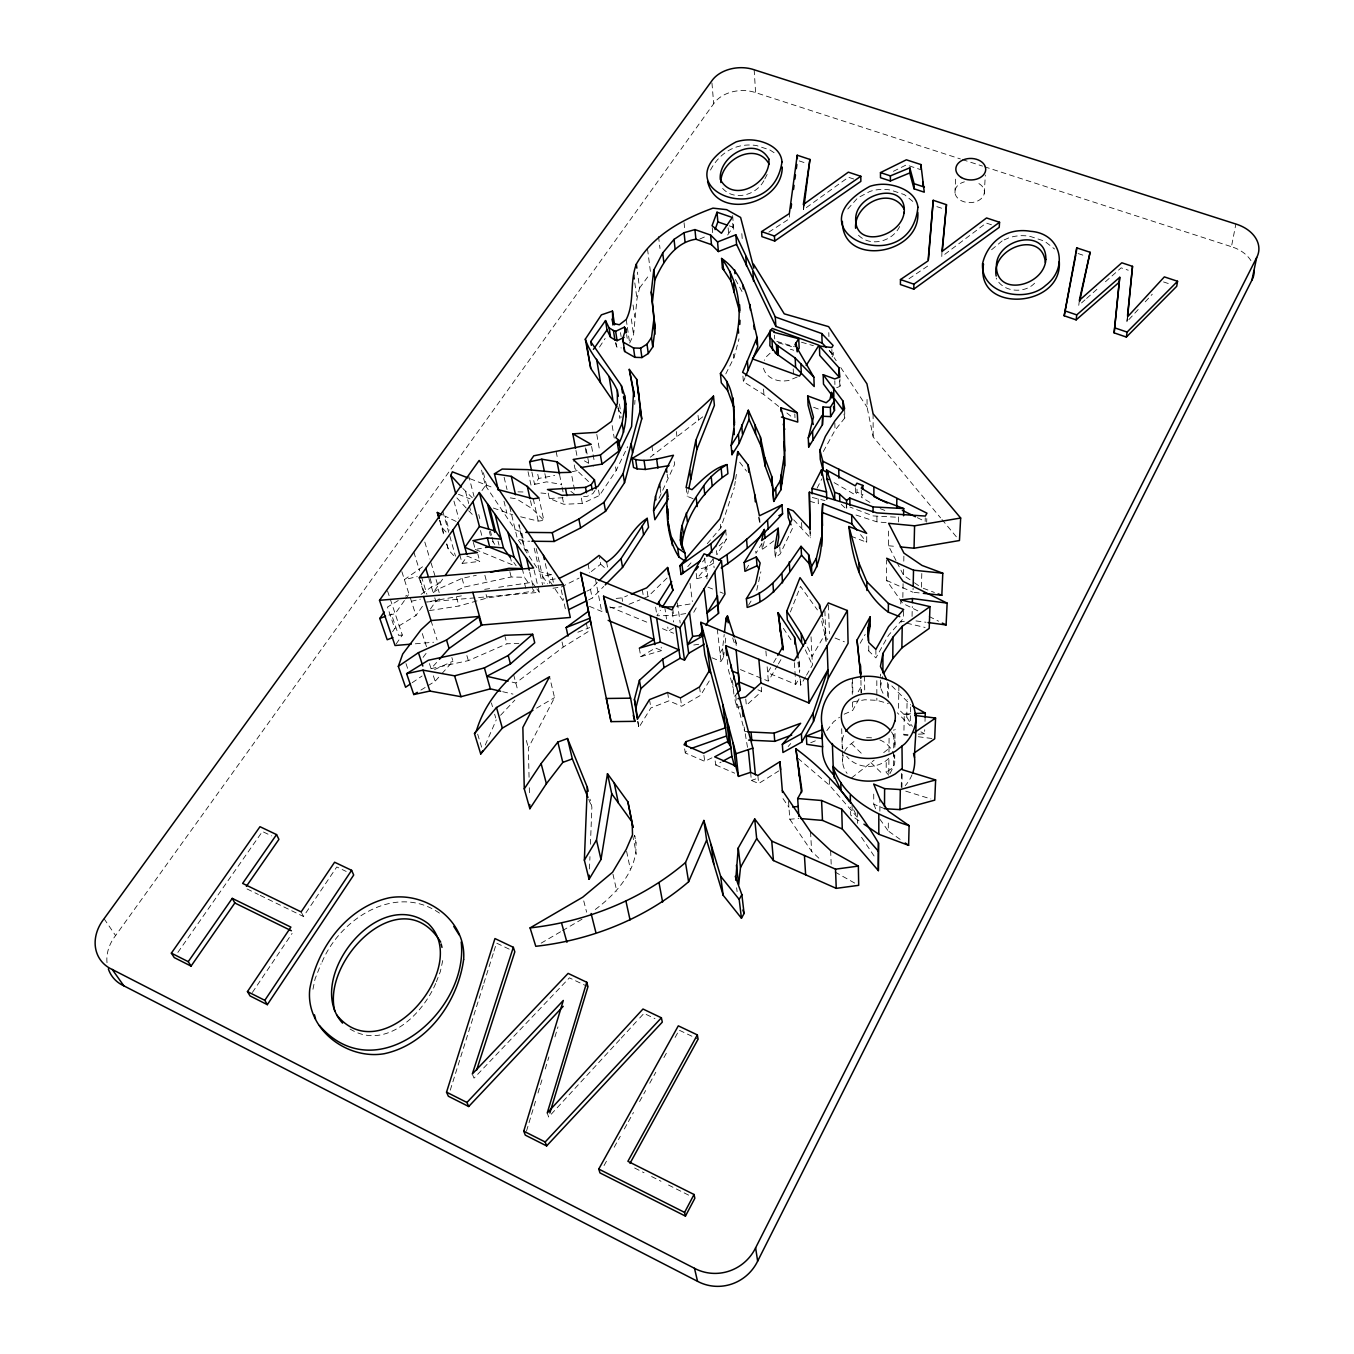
<?xml version="1.0" encoding="UTF-8"?>
<svg xmlns="http://www.w3.org/2000/svg" width="1354" height="1354" viewBox="0 0 1354 1354"><rect width="100%" height="100%" fill="white"/><g stroke="black" fill="none" stroke-linecap="round" stroke-linejoin="round"><path stroke-width="0.75" stroke-dasharray="5 3.75" d="M879.88 811.181L879.897 799.198M883.028 693.248L880.422 687.612L880.438 674.106M917.843 610.874L902.746 603.376L886.548 580.375L886.65 560.251M888.799 775.233L886.159 772.288L886.244 758.934M887.429 696.311L887.513 681.536M896.009 560.522L888.461 545.747L888.562 529.431M888.393 697.665L888.512 680.013M900.139 839.378L888.275 831.017L888.342 821.099M888.799 773.337L888.918 758.105M888.969 752.029L889.104 735.865M893.64 751.961L893.471 767.244L886.159 772.288M893.691 748.017L893.894 729.755M894.689 758.714L894.74 754.889M894.842 747.205L895.062 729.231M898.447 521.967L898.548 514.774M898.904 685.75L898.548 709.242L906.757 717.045L912.41 726.438M900.782 603.884L900.85 599.924M805.512 676.882L800.603 685.327L800.688 680.334M902.847 597.385L903.118 581.391M910.04 579.766L903.558 575.298L903.66 569.255M903.795 561.182L903.93 553.109M903.643 611.229L903.524 618.186L888.495 635.297L875.903 657.892L868.777 651.02L868.591 646.873M901.256 787.165L901.578 768.92M901.916 787.91L902.17 773.726M907.975 735.391L903.863 734.85L904.269 714.049L912.681 713.643M906.757 717.045L907.129 699.493M912.054 616.408L912.291 606.49M910.582 706.991L910.142 725.812L897.33 712.779M919.18 592.9L913.002 592.257L913.104 588.245M921.803 573.487L921.397 587.551L911.665 580.883M925.154 521.476L925.273 517.871M926.678 522.187L926.796 518.582M918.351 734.173L924.562 733.885L924.714 729.721M925.002 721.377L925.137 717.214M941.961 251.522L941.792 256.566L986.254 223.038L991.805 224.882M589.481 868.98L589.955 856.608M590.429 844.253L591.884 807.153L590.039 799.182M954.976 192.911L955.687 175.665M634.738 404.423L634.975 400.259M984.256 193.605L985.323 175.038M629.661 343.07L633.57 334.675L636.989 298.777L639.562 288.03L637.412 272.12M1138.189 309.507L1126.917 321.744L1127.323 317.564M1079.341 300.368L1078.766 305.378L1085.045 299.826M712.035 657.79L720.954 661.497L723.51 657.265L722.562 648.752L724.204 634.467M723.51 657.265L724.204 651.172M725.152 643.032L725.846 636.939M1126.917 321.744L1127.628 316.751M853.765 179.033L848.433 177.256L803.531 209.616L804.124 205.52M734.647 485.527L735.29 481.398M735.611 479.316L736.593 473.121M792.428 528.415L780.242 553.938L775.267 557.696L776.671 549.487M880.422 687.612L882.537 676.594M1250.944 260.645A33.732 24.677 6.9 0 0 1231.446 246.699L1235.88 224.036M312.96 989.249L315.042 978.976L321.05 963.777M693.079 498.661L687.223 496.376L688.391 490.69M442.724 960.578L440.372 971.495L436.36 981.768M756.751 590.276L760.863 571.794M773.828 540.838L762.302 549.453L764.587 540.229M725.795 373.907L733.885 357.879L739.047 338.805M526.486 1131.115L535.575 1101.056M537.995 1093.033L542.226 1079.003M545.256 1068.983L548.895 1056.949M554.937 1036.91L557.966 1026.874M450.256 1090.173L483.209 985.407M483.835 983.393L493.347 953.165M493.973 951.151L496.512 943.095L509.324 949.205M659.059 498.255L674.614 464.371L674.14 460.732M707.279 543.716L720.785 527.857L734.325 487.592M790.397 611.991L800.468 586.4L817.393 609.926M823.334 451.491L835.029 430.267L844.828 417.929L844.642 408.654M778.685 406.437L763.927 394.64L743.38 381.659L744.954 377.834M595.286 909.465C617.509 892.997 642.405 865.121 634.586 835.316L636.126 843.119M485.274 745.055L496.258 719.854M548.218 493.11L549.352 498.492L563.789 504.28L582.355 503.485L599.483 495.462L616.155 470.515L627.664 446.702M817.088 488.168L821.844 478.859M764.824 178.914L768.632 171.586M529.059 777.264L528.348 747.899L554.548 697.632L549.538 676.712M435.683 983.478C422.431 1014.772 385.213 1050.907 349.941 1028.955M604.036 1165.574L608.098 1158.262M614.191 1147.278L620.284 1136.294M624.346 1128.982L627.376 1123.481M628.391 1121.654L633.469 1112.514M639.562 1101.53L645.655 1090.545M649.717 1083.234L655.81 1072.25M663.917 1057.609L667.979 1050.281M675.087 1037.469L679.149 1030.157L698.089 1039.178M844.151 714.201L852.614 710.511L859.299 698.461M858.216 691.776L861.11 686.596L861.195 692.909M860.162 643.285L865.189 634.383M693.756 612.262L696.802 606.88M322.049 962.034C340.514 917.673 397.856 881.606 441.709 914.762M806.51 675.189L812.417 665.051L810.944 634.586M822.69 618.203L825.483 629.864L826.042 641.644L827.768 638.716M740.435 669.587L768.327 681.164L777.365 665.694M778.398 663.917L781.512 658.603M770.629 667.64L767.65 672.718L795.746 684.362L800.112 676.882M773.608 662.546L776.739 657.198M869.911 502.402L861.347 497.189L862.938 494.498L857.031 492.247L856.964 486.797M834.098 482.616L855.44 494.938L857.031 492.247M711.933 757.834L704.723 761.337L685.259 752.926L687.053 749.896M710.478 170.062C715.961 159.552 725.05 150.649 736.491 146.994A31.024 22.409 -4.4 0 1 756.768 145.623L769.969 150.006L775.013 153.29M748.457 605.323L752.384 598.823M722.562 648.752L719.989 653L723.544 654.456M637.717 721.394L638.834 727.572L650.902 707.922L668.91 700.847L681.671 706.28L700.644 695.279L709.801 680.03M746.037 569.509L749.337 564.11M761.997 543.36L755.921 553.329L755.634 549.775M725.659 530.193L726.556 539.095L716.892 554.615L715.944 545.764M832.05 356.982L833.353 354.883L833.252 351.109M685.733 613.565L673.7 615.511L656.944 615.765L660.447 610.197M599.5 347.064L605.153 338.432M392.592 631.692L394.759 628.476L416 615.511L423.26 605.12M595.015 490.453L592.9 493.618L587.162 496.343L583.185 496.563M252.386 992.465L292.092 933.414M260.222 895.4L303.465 916.489L336.774 866.949L346.184 871.434M727.657 235.021L733.039 227.133L732.734 223.275M531.885 472.055L534.576 484.377L538.655 478.453L554.717 475.457M396.096 644.03L402.341 635.06L387.092 589.65M421.077 594.355L432.468 586.265L437.596 584.606L441.049 579.647M430.403 609.063L435.836 601.278L440.744 597.774M459.734 554.666L462.188 563.433L467.282 556.105L479.773 561.368L477.911 554.361M177.865 952.421L262.405 831.508L271.579 835.875M428.88 578.496L433.195 592.646L442.843 578.835M404.44 600.55L395.165 613.684L387.515 615.478M405.591 598.908L409.06 593.983L405.472 596.149M481.99 490.537L485.46 485.612L481.567 470.126M107.017 962.745A40.586 33.444 -34 0 1 115.581 935.58L713.693 103.716A30.55 21.613 -4.5 0 1 755.6 92.631L960.392 158.943M889.967 773.625L894.385 764.705A26.115 22.9 1.1 0 0 893.911 754.787M639.562 288.03L649.378 274.71M423.074 657.384L427.864 650.969M847.773 209.041L857.607 198.006L869.877 191.439A31.751 23.306 -1.2 0 1 890.61 190.051L904.37 194.621L913.747 202.152M826.854 730.635L833.489 721.885L839.48 717.265M899.648 226.524C891.998 242.451 868.557 247.833 856.879 233.48M696.193 573.436L696.836 578.7L712.881 559.439M702.489 561.876L705.18 558.66M687.747 566.666L691.759 561.961M763.876 180.742C755.938 195.619 733.276 201.678 721.885 187.529M788.146 746.511L790.736 743.532M428.016 685.666L435.142 681.231L440.625 675.071M441.996 673.53L452.981 661.192L451.881 657.553M429.438 663.595L431.063 668.639L436.614 662.444M1145.23 301.84L1152.271 294.19M619.777 1039.669L548.658 1117.016L547.236 1112.988M621.198 1038.129L638.259 1019.562M639.697 1018.022L643.962 1013.384L654.964 1018.631M742.618 706.179L736.999 707.465L734.156 696.667L737.033 693.57M500.557 715.284L514.858 700.086M588.601 599.873L592.206 598.096L603.766 586.4M586.857 591.19L590.496 589.413L597.774 582.085M991.602 249.728L1002.502 240.623M650.258 457.212L702.946 416.693M643.709 598.333L648.024 596.589L667.387 577.701M770.087 353.225L766.567 356.525A20.885 16.163 -3.6 0 0 764.248 360.384M719.194 545.848L726.556 539.095M761.27 687.172L761.625 691.386L746.359 705.316L745.749 699.053M1086.602 298.439L1099.16 287.319M1105.439 281.75L1121.129 267.855L1128.237 270.208M851.632 777.873L874.125 760.153M883.705 752.604L890.086 747.577M591.292 571.54L600.668 564.212L599.365 557.171M853.917 741.62L848.856 745.563A26.115 22.9 1.1 0 0 847.079 773.371M586.333 623.094L588.093 631.658L563.196 647.11L515.823 682.975L511.947 682.094M589.481 606.372L601.667 611.433L604.646 609.249M433.195 592.646L438.154 589.125L462.052 578.344L476.286 575.281M422.533 566.801L404.355 579.647L417.235 576.618M412.158 682.738L422.059 675.984M909.008 278.721L927.913 265.909M1034.591 283.223C1024.284 294.19 1002.383 292.109 996.189 278.061M768.835 232.126L789.585 218.637L789.331 213.593M750.59 772.339L751.385 780.412L758.629 783.543L778.888 770.849M420.891 690.1L426.239 686.783M398.279 600.516L387.481 607.049L394.759 628.476M701.237 568.578L706.703 567.208L715.166 562.147M673.547 627.985L668.317 631.082L667.725 627.054M639.308 648.194L640.764 656.69L655.438 648.007L661.683 650.597L661.158 647.195M541.126 943.146L560.793 931.637M562.57 930.587L582.22 919.078M536.539 708.159L554.548 697.632M797.218 377.004L788.57 380.576L783.12 381.066A20.885 16.163 -3.6 0 1 763.25 364.565M715.183 760.931L715.707 764.993L721.09 762.099M561.25 587.01L579.055 578.107M893.386 171.315L906.283 164.917L920.788 169.656M457.195 590.327L464.507 587.01L511.186 577.007L524.37 577.278L529.262 584.149M434.566 669.553L452.981 661.192M1004.126 239.912L1008.967 237.796A32.614 24.203 2.4 0 1 1030.174 236.391L1044.56 241.164L1054.563 249.001M431.063 668.639L468.366 660.617L506.938 643.793L518.853 643.353M699.798 239.015L705.536 236.51M810.707 742.737L816.564 740.333M616.172 598.417L621.994 597.859L627.545 595.625M629.035 604.29L640.036 599.822M577.853 632.233L589.633 627.596M836.704 387.65L840.089 386.364L839.92 378.866M751.385 780.412L755.786 778.939M640.764 656.69L661.683 650.597M429.32 610.62L459.006 606L487.017 598.011L534.17 591.021L530.497 585.876M534.085 570.017L539.264 592.324L426.645 602.022L462.543 595.658M696.836 578.7L707.719 575.992L706.703 567.208M411.311 601.294L420.383 599.162M572.285 471.7L578.056 470.38M534.576 484.377L546.61 481.855L561.572 484.427M477.302 549.064L481.415 548.285M853.003 701.897L864.8 699.764L876.85 700.323L888.359 703.538M676.492 606.22L692.639 603.596M484.681 589.345L490.673 588.465M498.661 587.281L532.122 582.338L535.693 587.331M555.208 578.92L548.945 579.851L563.873 602.022L565.38 608.928M552.974 588.245L559.185 587.331M693.773 645.012L699.95 644.098M520.63 516.788L538.249 521.155L543.851 520.342L538.96 497.984M553.363 582.254L551.704 574.773L542.446 575.958L547.727 583.828M462.188 563.433L479.773 561.368M904.337 621.283L900.512 621.74L904.607 622.688M610.011 607.794L621.604 606.71M788.519 801.348L789.805 819.255L798.962 818.442M415.339 643.793L433.618 642.236M402.341 635.06L398.601 635.381L391.357 614.005M549.352 498.492L565.312 497.595M903.863 734.85L908.009 734.663M509.713 506.734L517.296 538.52L523.761 541.16L529.837 541.228M517.973 491.857L524.235 491.993M895.434 517.143L873.11 515.925L849.99 507.056M855.982 515.028L876.935 521.865L886.701 522.729M518.971 524.32L525.013 549.995L527.671 550.249L528.991 555.919M540.889 492.991L549.199 493.804M888.461 545.747L896.331 546.508M904.269 714.049L912.613 715.115M918.249 736.728L932.618 738.59M915.981 620.927L926.018 622.265M510.289 497.883L516.5 498.847L532.325 508.816L543.851 520.342M747.831 731.888L744.565 731.211L736.644 701.135M615.613 342.68L616.544 346.844L621.283 347.944M906.655 623.162L925.104 627.461M502.689 691.708L512.98 694.094M812.315 497.493L825.009 500.574M493.347 508.038L512.794 514.842M551.704 574.773L539.569 571.693L525.013 549.995M778.245 342.799L794.104 347.301M809.76 501.234L818.341 503.739L818.138 498.323M801.466 342.207L813.399 345.693M776.79 341.394L794.409 346.726M905.741 791.142L930.858 798.945M962.406 159.586L982.479 166.085M984.493 166.745L1231.446 246.699M799.249 160.923L806.493 163.326M936.85 206.637L942.519 208.516M1078.089 253.553L1085.705 256.092M1163.526 281.937L1171.058 284.442M527.671 550.249L524.421 549.132L518.836 525.42M729.247 225.83L733.039 227.133M813.602 407.266L819.136 409.314M923.259 588.262L934.395 592.46M880.168 508.647L886.007 510.881M851.057 536.218L866.746 542.311L866.695 535.152M470.058 478.724L493.668 487.931M458.431 494.295L470.075 498.881M835.063 638.022L844.371 641.796M707.973 587.145L714.912 589.955M720.057 592.036L723.341 593.374M475.254 549.453L512.201 564.736L510.052 555.969M609.774 606.846L648.803 622.992M662.461 628.645L673.598 633.266M757.918 689.829L761.625 691.386M873.719 794.121L873.77 804.174L884.517 808.693M715.707 764.993L734.68 773.185M886.548 580.375L913.002 592.257M587.958 986.694L569.408 977.842L474.018 1078.156L472.309 1074.027M456.112 521.425L445.161 516.162L449.139 530.26M917.318 517.651L924.799 521.29M247.054 888.969L258.343 894.469M929.149 616.51L938.576 621.198M634.637 1168.028L644.047 1172.75M651.579 1176.524L660.989 1181.263M668.504 1185.038L691.099 1196.377M920.957 731.871L924.562 733.885M835.063 872.027L855.051 883.282M584.403 460.851L593.492 466.081M858.978 820.778L850.718 815.176L850.549 807.187M570.863 491.4L575.501 494.87M786.877 412.987L793.444 418.234M797.963 758.274L829.511 785.286L857.387 817.359L853.054 808.507M600.668 564.212L605.187 568.223M841.24 504.433L846.775 509.426L846.707 505.804M789.805 819.255L811.638 851.378L820.761 859.959M462.814 488.439L472.326 497.781M468.755 510.813L474.103 516.246M588.533 481.601L574.925 468.535L573.537 461.274M851.395 743.6L863.412 755.329M870.944 762.657L883.35 774.776M793.664 519.801L810.267 537.792L810.183 531.699M891.846 685.919L910.633 704.909M829.139 350.449L833.353 354.883M456.873 497.9L467.435 509.375M439.762 520.139L442.199 527.806L447.277 533.374M446.702 544.173L448.512 549.876L456.044 558.187M867.034 399.396L867.102 407.199L873.178 436.953L940.59 517.888M941.944 519.496L956.77 537.301M860.535 534.627L866.746 542.311M739.69 462.188L746.596 471.158M536.878 588.99L539.264 592.324M513.826 562.502L516.128 565.735M492.551 541.228L494.802 544.41M879.88 819.153L888.275 831.017M485.46 485.612L515.18 529.685L521.679 532.325L523.761 541.16M104.072 918.723L115.581 935.58M783.001 798.606L788.942 807.322M861.516 837.314L875.107 857.488M518.311 540.043L522.39 546.102M829.325 350.347L836.197 360.689M840.766 367.577L867.102 407.199M783.391 628.358L791.582 640.696M617.915 408.434L620.961 413.647L620.995 417.811M735.425 279.466L742.804 293.006M896.957 562.367L903.558 575.298M301.147 911.902L303.465 916.489M807.509 646.975L812.011 656.538L825.72 633.046L825.483 629.864M805.258 649.802L812.417 665.051M873.77 804.174L876.055 809.794M588.753 799.435L591.884 807.153M405.98 663.578L407.926 669.316M734.9 638.953L736.762 644.707M732.683 637.937L735.154 645.587M433.398 675.832L435.142 681.231M422.279 633.57L426.628 647.094M401.867 571.625L409.416 595.388M410.33 597.893L416 615.511M419.114 577.853L424.14 593.966M431.012 620.555L437.071 639.951M413.833 552.11L419.655 570.863M421.399 576.499L426.882 594.237M420.315 580.138L424.597 593.932M430.064 578.344L432.468 586.265M434.769 597.825L435.836 601.278M477.674 734.173L481.618 747.154M438.154 589.125L439.187 592.595M424.817 542.057L429.912 559.033M431.046 562.807L437.596 584.606M466.876 655.556L468.366 660.617M456.501 597.368L459.006 606M442.199 527.806L444.484 535.829M446.786 543.851L448.512 549.876M439.644 520.545L443.689 534.661M491.4 702.929L492.484 706.686M494.633 714.201L495.716 717.975M462.052 578.344L464.507 587.01M442.826 511.423L448.749 532.359M449.816 536.167L455.469 556.189M453.945 501.098L458.667 518.311M473.358 542.412L474.78 547.693M526.351 740.469L528.348 747.899M486.086 594.541L487.017 598.011M484.884 575.281L486.729 582.254M465.488 491.316L468.721 503.519M469.246 505.55L471.412 513.674M513.606 674.614L517.719 690.151M728.3 669.401L733.259 688.289M747.493 747.34L744.141 727.013M504.687 635.28L506.938 643.793M480.484 530.514L482.058 536.539M468.552 475.305L474.052 496.512M478.741 514.554L479.807 518.616M489.319 531.445L490.368 535.541M583.743 900.918L586.62 912.173M490.453 531.208L491.468 535.219M491.976 537.233L494.024 545.273M498.018 541.143L499.034 545.171M509.883 571.76L511.186 577.007M483.412 472.749L487.288 488.235M503.976 501.166L506.938 513.386M522.272 568.562L524.37 577.278M524.607 583.456L525.86 588.651M821.658 621.046L825.805 638.479M504.111 477.268L507.039 489.556M529.719 572.167L533.358 587.551M536.201 548.539L544.156 583.456M534.187 548.15L542.582 584.81M843.982 414.104L844.828 417.929M545.307 563.552L549.724 583.337M530.497 500.658L532.325 508.816M562.045 641.999L563.196 647.11M612.973 874.193L616.832 891.338M758.443 517.076L759.712 522.83M533.273 498.814L538.249 521.155M528.043 471.683L531.682 488.1M561.233 589.887L563.433 600.008M537.758 474.34L538.655 478.453M544.867 473.612L546.61 481.855M626.597 851.327L630.253 868.693M562.333 497.121L563.789 504.28M556.155 451.627L557.408 457.821M632.521 834.809L636.465 854.272M559.574 474.695L561.656 484.952M562.062 487L563.315 493.161M590.496 589.413L592.206 598.096M571.913 476.405L575.111 492.822M588.025 564.009L589.735 572.759M581.323 498.103L582.355 503.485M595.337 578.513L601.667 611.433M575.941 450.442L577.126 456.67M586.214 449.139L588.855 463.627M606.609 562.147L607.574 567.411M585.25 447.886L586.773 456.196M598.519 490.063L599.483 495.462M591.613 446.431L592.73 452.642M593.103 454.707L594.575 462.983M621.994 597.859L622.62 601.328M596.809 434.448L599.704 451.068M798.826 662.004L800.231 670.196M797.895 662.326L799.655 672.532M649.497 699.595L650.902 707.922M615.545 466.893L616.155 470.515M612.177 425.579L614.242 438.104M642.304 589.65L643.421 596.606M618.033 406.928L619.844 418.471M647.195 591.376L648.024 596.589M619.438 404L620.961 413.647M667.624 692.503L668.91 700.847M615.952 342.934L616.544 346.844M655.607 607.134L656.944 615.765M620.504 332.627L621.097 336.537M664.746 606.998L666.54 619.032M684.65 748.847L685.259 752.926M680.453 697.936L681.671 706.28M626.631 334.573L627.19 338.348M637.954 721.631L638.834 727.572M626.225 319.493L627.088 325.4M627.376 327.363L629.373 341.106M672.21 611.94L673.649 621.96M651.9 445.754L653.187 454.876M631.319 318.918L633.57 334.675M672.701 608.589L673.7 615.511M660.058 487.592L660.82 493.008M633.063 304.972L634.721 316.836M634.806 282.901L636.989 298.777M677.389 602.885L680.182 623.009M703.911 755.244L704.723 761.337M667.15 474.12L667.624 477.759M699.544 686.901L700.644 695.279M647.534 249.085L650.614 273.034M690.032 583.303L692.385 601.565M676.34 431.571L677.017 437.088M686.123 487.355L687.223 496.376M658.535 236.493L659.99 248.51M736.627 887.784L737.101 891.609M704.571 557.983L707.008 578.818M717.281 629.085L720.954 661.497M712.966 557.357L714.117 567.766M698.038 415.407L698.647 420.942M727.216 659.5L727.86 665.44M839.497 380.779L840.089 386.364M684.058 222.716L684.904 230.772M732.429 680.419L734.156 696.667M735.713 695.211L736.999 707.465M720.413 524.286L720.785 527.857M735.696 640.459L736.305 646.417M757.868 775.487L758.629 783.543M712.238 227.658L712.763 233.447M733.563 354.122L733.885 357.879M711.95 82.983L713.693 103.716M728.13 227.81L728.638 233.87M765.89 650.952L766.533 658.873M767.159 666.794L768.327 681.164M742.923 376.057L743.38 381.659M732.632 215.574L733.919 231.703M759.594 517.583L760 522.966M761.879 544.122L762.302 549.453M741.823 233.582L742.432 241.655M774.776 550.621L775.267 557.696M763.538 389.055L763.927 394.64M779.786 546.83L780.242 553.938M754.161 69.765L755.6 92.631M774.488 335.132L774.725 338.906M794.426 662.665L795.746 684.362M799.215 661.057L799.774 670.941M800.231 678.997L800.603 685.327M810.538 831.796L811.638 851.378M801.568 522.542L801.839 527.908M793.207 368.914L793.512 374.956M794.798 413.985L794.984 417.692M809.861 528.855L810.267 537.792M803.328 204.556L803.531 209.616M829.274 779.244L829.511 785.286M830.645 850.583L831.187 864.157M824.891 610.891L826.042 641.644M828.411 604.967L829.41 633.723M860.924 680.351L861.161 692.943M828.8 332.576L828.919 336.537M834.826 422.871L835.029 430.267M831.847 349.434L831.999 355.103M841.68 728.689L842.239 748.762M842.29 750.675L842.611 762.15M834.809 380.812L834.91 384.553M529.312 787.74L529.516 796.135M846.267 502.909L846.419 510.119M852.055 805.41L852.191 811.384M852.563 678.371L852.851 694.06M852.072 682.534L852.292 694.297M852.445 702.151L852.614 710.511M857.285 811.401L857.488 823.317M855.339 487.694L855.44 494.938M864.563 676.205L864.698 689.948M861.279 489.945L861.347 497.189M868.743 645.875L868.777 651.02M873.093 413.765L873.178 436.953M875.886 649.345L875.903 657.892M876.935 516.466L876.935 521.865M876.817 680.673L876.85 700.323M978.908 183.585A14.759 10.73 0.7 0 1 979.382 200.037A14.759 10.73 0.7 0 1 957.024 197.362A14.759 10.73 0.7 0 1 964.37 181.842M912.021 774.793A46.019 40.349 1.1 0 1 905.251 785.608M866.577 737.744A26.115 22.9 1.1 0 1 871.671 737.845M879.795 739.91A26.115 22.9 1.1 0 1 893.217 752.875M790.381 349.281A20.885 16.163 -3.6 0 1 793.732 350.28M888.766 758.308A26.471 23.086 0.9 0 1 846.656 756.243M842.865 748.914A26.471 23.086 0.9 0 1 844.693 733.225M891.474 731.905A26.471 23.086 0.9 0 1 894.605 747.476"/><path stroke-width="1.5" d="M880.489 172.601L880.489 177.712L890.373 180.979L909.736 172.94L909.82 167.828L890.407 175.868L880.489 172.601L906.368 159.806L920.906 164.545L924.274 192.183L914.035 188.798L909.736 172.94M748.322 410.245L749.05 419.486L739.199 443.333L731.989 454.673L731.143 445.534L738.404 434.143L748.322 410.245L760.406 437.003L764.705 457.432L771.662 476.253L773.76 501.403L780.835 489.877L784.626 465.861L784.169 420.214L780.886 407.808L797.286 412.852L797.743 422.093L781.427 417.066M784.626 465.861L784.169 420.214M882.893 672.82L882.943 653.407L892.98 637.108L902.221 626.343L929.978 606.626L929.199 628.408L901.866 647.94L892.777 658.603L883.976 672.955M884.517 806.679L884.602 788.62L873.685 784.068L879.897 799.198L888.427 811.181L909.109 825.652L908.619 845.353L878.814 834.267L863.937 824.146M890.373 180.979L890.407 175.868M734.291 434.668C732.886 413.816 736.931 389.546 720.43 373.484C743.312 339.617 746.934 291.905 721.564 258.445L722.41 268.024L731.025 281.006L739.758 312.182M899.733 616.679L888.342 612.16L888.393 603.444L866.831 581.729L858.961 563.044L848.924 526.52L866.678 533.374L851.683 514.892L822.69 503.756C820.084 527.468 826.042 554.209 811.926 575.264L809.015 563.484L808.592 554.649L801.043 546.322C786.319 567.174 772.829 591.072 746.392 598.739L747.188 607.421C773.489 599.771 786.86 575.958 801.5 555.191L801.043 546.322M892.777 658.603L892.98 637.108M896.72 507.648L896.839 498.611M900.478 279.55L900.41 284.543L913.781 289.164L999.218 227.354L999.557 222.276L986.541 217.96L941.961 251.522L946.48 204.691L933.228 200.29L928.065 260.882L900.478 279.55L913.882 284.171L999.557 222.276M903.592 515.772L903.71 508.562L880.168 499.609L861.246 488.134L862.853 485.426L856.913 483.175L855.305 485.866L826.549 470.007L826.837 479.113L834.199 499.423M901.866 647.94L902.221 626.343M800.925 818.595L822.487 820.406L842.29 828.986L878.357 870.639L878.492 843.017C856.964 806.747 830.12 773.946 795.864 748.745L801.551 792.581M878.357 870.639L878.492 843.017M899.97 809.624L900.325 789.551L935.631 779.955L934.734 800.146L899.97 809.624L884.517 808.693M935.631 779.955L902.255 769.664L901.984 746.071M914.035 188.798L914.119 183.704L909.82 167.828M913.781 289.164L913.882 284.171M904.15 213.187C907.552 180.911 857.691 191.76 855.745 217.435C853.46 249.864 902.035 237.102 904.15 211.952M920.822 167.964L920.906 164.545M912.376 602.513L912.478 598.553L947.14 603.122L946.107 624.956L928.032 622.535M913.155 586.231L913.527 570.186L886.65 558.237L903.118 581.391L947.14 603.122M914.052 548.235L914.576 525.809L960.663 518.023L959.461 540.534L914.052 548.235L900.275 546.898M912.664 773.1A46.019 40.349 1.1 0 0 914.542 757.411C914.576 733.309 922.886 701.829 898.904 685.75C885.482 676.475 868.202 673.987 852.563 678.371C821.049 685.09 809.218 729.654 837.195 748.271A47.576 41.179 0.7 0 0 895.603 751.115L904.844 743.803A47.576 41.179 0.7 0 0 915.744 713.609M933.228 200.29L928.455 259.646M925.137 717.214L925.29 713.05L912.461 705.925M668.148 519.259L668.064 508.986M684.616 560.827L678.913 557.002C666.168 537.352 666.473 512.387 667.217 489.776L653.576 510.78L654.879 519.733L668.436 498.78M769.258 336.266L776.401 344.796L776.959 354.206L769.867 345.693L770.189 330.19L774.268 331.358L773.693 332.238L798.725 338.72L799.165 348.164L797.438 350.872M855.593 228.301C853.832 204.065 891.067 185.21 904.252 209.362M946.48 204.691L942.367 250.456M611.737 793.766L631.861 821.658L627.901 801.873L607.489 773.709L611.737 793.766L601.007 859.452L589.075 879.288L589.227 875.158M591.343 345.372L590.699 341.614L605.526 320.56L609.08 327.82L613.43 330.494L615.647 331.307L624.465 327.126L625.802 328.937L622.789 338.348L624.634 351.465L634.857 357.338L641.914 357.558L648.278 353.529L652.746 346.979L651.511 337.586L653.931 318.782L651.257 292.007L653.745 270.174L662.715 252.927L674.021 239.404L684.058 232.702L694.941 229.588L710.613 235.054L717.552 241.943L718.399 251.556L736.559 244.414L735.814 234.784L717.552 241.943M652.746 346.979L655.15 328.21L651.257 292.007M821.709 546.288L822.69 503.756M589.075 879.288L584.353 860.128L587.298 787.233L567.512 738.505L557.831 742.077L541.126 763.588L524.269 788.857L529.837 808.71L546.39 783.712L562.807 762.404L572.336 758.883L567.512 738.505M914.695 715.386L935.563 718.06L934.683 738.844L915.152 752.316M917.809 212.29C920.855 254.941 841.951 267.804 842.374 221.379M923.31 593.323L941.825 595.269L942.79 573.199L922.04 565.447L903.93 553.109L888.596 523.321L914.576 525.809M739.792 324.418L739.995 320.306M612.905 325.011L612.465 311.065L601.396 314.856L585.317 339.16L590.75 368.406L616.899 406.691M639.173 398.076L636.685 379.323L629.288 369.388L633.621 391.001L631.59 426.544L614.648 461.46L597.876 486.458L580.646 494.515L561.978 495.327L547.456 489.522L585.47 487.355L591.258 484.614L594.457 479.858L573.182 459.463L600.414 455.012L618.626 440.033L615.799 437.68L622.129 423.193L624.702 407.469L624.532 395.283L621.384 385.653L590.699 341.614M822.521 734.427L822.233 738.539L806.341 736.102L806.798 744.328L822.589 746.748C821.641 756.903 826.109 767.515 833.472 774.488L841.02 790.499L849.28 801.602M720.853 182.519C720.396 159.569 756.446 140.748 769.157 164.206M782.257 167.016C782.29 204.454 716.757 221.227 707.6 181.402M1090.105 252.284L1079.341 300.368L1121.806 262.794L1132.519 266.349L1127.628 316.751L1164.338 276.893L1177.557 281.277L1176.711 286.32L1126.359 337.061L1114.139 332.864L1119.741 277.299L1076.735 314.89L1076.159 319.882L1064.176 315.77L1076.752 247.867L1090.105 252.284L1079.663 301.383M1114.139 332.864L1119.741 277.299M1127.527 315.465L1132.519 266.349M735.696 880.168L738.252 847.976L754.703 818.933L771.729 841.088L835.536 869.166L858.351 866.086L858.69 885.33L836.23 888.359L773.456 860.552L756.683 838.617L754.703 818.933M738.252 847.976L740.52 867.355L738.709 884.5L736.407 865.308M807.678 395.927L813.466 417.134L808.27 437.884L808.676 447.074L822.437 424.665L823.012 406.995L830.357 407.368L834.25 401.038L831.576 392.406L829.917 399.498L826.211 402.747L807.678 395.927L808.084 405.218L813.314 424.462M822.437 424.665L823.012 406.995M1076.193 252.927L1076.752 247.867M652.476 301.485L654.947 279.703L653.745 270.174M724.441 632.42L726.099 618.152L727.453 615.935L734.274 637.023M653.576 510.78C654.354 490.673 664.34 472.698 673.446 455.266C660.126 457.906 645.486 463.271 632.115 458.414L633.52 467.485L637.091 468.873L645.367 469.466L669.045 465.641M753.856 268.227L740.621 217.452L726.641 209.65L712.932 208.144C682.67 219.28 652.797 235.224 636.329 264.165C629.508 282.004 634.84 302.551 626.225 319.493L619.32 324.774L612.922 323.318L611.991 319.121M681.654 546.898C684.396 517.465 703.42 489.64 727.927 473.663L727.064 464.574C713.033 468.146 702.252 479.942 691.996 489.657L686.123 487.355L695.821 440.405L713.49 396.13L714.404 405.405L696.853 449.562L688.797 488.794M680.96 545.12C677.525 522.627 691.877 503.163 703.792 485.646C709.818 476.947 717.908 469.872 727.064 464.574M797.218 155.219L789.331 213.593L761.591 231.602L761.913 236.628L774.725 241.046L860.856 181.385L860.805 176.291L848.349 172.161L803.328 204.556L809.929 159.433L797.218 155.219L797.371 158.621M790.99 208.228L791.548 204.048M793.512 189.475L794.07 185.312M794.916 179.066L795.475 174.903M796.321 168.658L796.88 164.494M1126.359 337.061L1127.087 332.085L1177.557 281.277M804.124 205.52L809.929 159.433M721.174 567.918C744.057 553.058 764.062 533.848 782.578 513.86L782.02 504.856L759.442 515.789L748.153 465.048L737.727 451.576L733.479 478.537L719.854 518.921L679.894 565.752L681.062 574.519L699.984 561.013M780.835 489.877L780.276 480.822L784.084 456.721M618.067 444.992C626.276 429.912 627.833 411.971 624.532 395.283M731.143 445.534L733.8 429.15M731.989 454.673L732.649 450.594M584.353 860.128L596.488 840.072L607.489 773.709M765.044 538.384L764.367 529.465L761.608 540.568L778.178 528.229L774.657 548.844L779.667 545.053L791.921 519.462L787.723 508.715L793.173 510.813L809.861 528.855L809.353 492.196L876.918 512.878L925.324 516.06L926.965 513.183L822.809 461.24L819.932 450.07L825.331 436.479L834.775 421.026L844.642 408.654L842.916 400.987L823.181 374.719L823.486 384.079L843.119 410.296L842.916 400.987M777.027 547.422L778.77 537.149L778.178 528.229M868.303 640.662L868.049 627.884L870.165 616.815L857.014 640.053L860.619 674.241L857.014 640.053M868.1 636.515L870.216 625.48L870.165 616.815M1064.176 315.77L1075.804 254.958M882.943 653.407L880.438 666.388L886.633 679.64M1251.942 280.075L1256.681 257.548A34.172 24.795 6.7 0 0 1235.88 224.036L754.161 69.765A30.905 21.698 -4.5 0 0 711.764 80.918L104.072 918.723A41.195 33.782 -33.5 0 0 112.264 969.481L123.823 985.814L697.547 1281.324A44.14 43.226 -53.3 0 0 757.648 1261.149L1251.942 280.075A33.732 24.677 6.9 0 0 1254.126 270.411M816.75 567.089L816.377 558.237L821.37 537.369M808.676 447.074L809.607 443.317M637.379 717.654L635.906 707.753L640.882 688.661L639.427 680.283L662.698 659.178L678.896 649.802L660.363 642.084L639.308 648.194L654.084 639.477L608.149 620.352M782.477 792.428L779.955 761.676L757.868 775.487L750.59 772.339L738.472 776.401L735.679 765.924L714.675 756.869L730.957 748.153L729.027 740.892L703.64 753.213L684.041 744.768L685.852 741.721L725.524 727.792L710.021 669.519L699.544 686.901L680.453 697.936L667.624 692.503L649.497 699.595L637.345 719.329L634.417 699.426L639.427 680.283M525.758 532.376L552.263 532.647L578.886 519.039L603.969 502.351L623.06 473.68L640.374 409.72L636.685 379.323M531.868 541.245L554.158 541.482L580.629 527.925L605.56 511.304L624.516 482.718L641.711 418.928L638.022 388.598M983.529 264.148C974.22 313.857 1062.687 308.543 1059.268 261.525M549.859 1113.005L587.958 986.694L586.756 982.259L568.121 973.391L472.309 1074.027L513.335 947.309L494.955 938.559L446.532 1092.153L448.36 1096.232L468.704 1106.506L563.196 1006.344M586.756 982.259L547.236 1112.988L642.981 1009.018L661.395 1017.802L662.309 1022.135L546.627 1145.924L525.284 1135.126L523.761 1131.165L563.315 1000.454L466.944 1102.461L468.704 1106.506M476.608 1070.134L514.825 951.828L513.335 947.309M747.831 731.888L774.099 733.14L800.671 723.29L782.324 744.311L782.934 752.502L801.873 742.009L813.517 721.411L828.293 678.151L848.095 643.302L847.367 610.519L828.326 602.902L794.307 660.701L700.864 622.332L704.892 654.828L709.513 672.176M782.324 744.311L801.399 733.783L813.111 713.101L827.988 669.688L809.015 702.997L760.914 682.975L758.866 659.313M398.33 666.337L402.713 654.016L421.043 629.712L431.012 620.555L479.485 616.425L446.515 640.002L418.437 652.662L398.33 666.337L405.574 687.257L410.516 683.872M717.011 212.206L712.052 225.729L721.428 233.277L732.277 217.469L717.011 212.206L717.857 221.887L715.047 229.588M803.464 645.993L787.317 619.861L786.759 611.196L799.994 577.633L819.458 604.595L822.233 616.273M721.564 258.445C747.56 275.979 750.031 309.609 757.089 337.434L742.618 372.333L763.284 385.315L797.286 412.852M745.749 375.921L757.749 346.861L757.089 337.434M688.611 881.759L706.636 840.106L703.843 820.456L685.496 862.566C642.202 899.564 586.367 921.719 530.074 927.896L535.778 946.294C591.173 940.218 646.112 918.3 688.611 881.759L685.496 862.566M455.756 493.821L450.78 475.44L452.371 471.818L468.095 477.945M757.648 1261.149L755.617 1247.829L1256.681 257.548M812.163 493.871L811.926 488.439L821.523 469.753L826.515 491.976L826.769 499.22M654.947 279.703C662.918 262.05 675.037 242.332 695.905 239.218L711.493 244.668L718.399 251.556M685.446 1216.112L684.582 1212.405L694.043 1194.499L627.901 1161.309L697.327 1034.896L678.303 1025.841L598.756 1169.061L599.974 1172.902L685.446 1216.112L694.856 1198.273L694.043 1194.499M629.999 1163.34L698.089 1039.178L697.327 1034.896M706.636 840.106L723.171 895.265L741.45 918.249L744.091 913.493L741.857 894.622L735.239 876.343M741.45 918.249L739.182 899.428L741.857 894.622M798.826 816.445L797.675 798.521L801.974 790.804L795.864 748.745M740.52 867.355L756.683 838.617M868.202 629.051L870.216 625.48M809.015 702.997L807.813 679.505L847.367 610.519M777.788 655.421L783.001 646.518L778.11 612.651L794.578 637.412L798.115 657.909M811.926 575.264L811.52 566.446L816.377 558.237M746.392 598.739L755.566 583.591L760.153 562.976L756.311 556.968L744.141 562.502L744.937 571.32L757.038 565.803L756.311 556.968M744.141 562.502L764.367 529.465M640.882 688.661L664.019 667.64L680.114 658.298L684.515 660.143L688.678 653.322L704.385 644.182M699.273 636.025L702.574 630.642M705.874 625.243L708.057 621.655L718.534 613.362L714.81 571.49M718.483 604.629L724.982 594.034L721.462 560.759L704.08 553.82L671.923 609.926L580.578 572.454L591.258 625.108M689.491 612.397L692.639 636.465L687.527 644.792L703.335 635.635M823.317 416.27L830.628 416.643L834.504 410.347L834.25 401.038M773.76 501.403L773.134 492.382L780.276 480.822M808.27 437.884L822.115 415.407M684.515 660.143L679.996 627.731L721.462 560.759M662.529 606.88L672.938 590.327L667.624 567.478L646.653 587.89L631.235 594.135M806.189 365.495L818.95 345.236L772.186 328.413L752.435 358.861L799.503 376.073L801.297 373.23L800.874 363.854M657.367 604.324L671.702 581.594M798.725 338.72L795.001 344.542L813.856 377.174L814.211 386.516L795.627 367.391L775.165 352.937M605.204 584.945L622.552 567.411L648.549 527.248L647.195 518.328C629.915 529.346 624.092 551.213 606.609 562.147L599.027 555.411L588.025 564.009L559.371 578.31M599.23 580.612L621.029 558.627L647.195 518.328M590.361 620.606C546.83 649.615 492.704 676.915 476.54 730.466L474.492 733.597L480.721 753.958L482.752 750.861M232.245 898.362L290.89 927.135L247.46 991.585L250.05 995.935L267.33 1004.668L353.699 875.022L351.617 870.317L334.607 862.227L301.147 911.902L242.637 883.4L276.555 834.589L259.985 826.702L171.366 953.131L174.243 957.6L191.066 966.113L234.834 902.983L232.245 898.362L188.257 961.678L191.066 966.113M267.33 1004.668L264.809 1000.335L351.617 870.317M581.171 467.502L602.005 464.1L618.71 451.237L620.098 449.156L618.626 440.033M392.897 637.565L387.21 639.748L379.797 618.439L384.181 611.923M622.789 338.348L623.229 342.105L633.503 347.978L640.611 348.198L647.009 344.153L651.511 337.586M531.428 469.99L529.617 461.782L533.764 455.807L591.241 444.366L572.81 433.839L575.552 448.36M246.377 886.311L278.924 839.378L276.555 834.589M445.263 575.382L459.734 554.666L477.437 552.618L464.862 547.338L479.434 526.486L472.935 501.64M593.424 349.366L607.015 329.97L605.526 320.56M479.367 492.534L419.114 577.853L533.611 567.986L479.367 492.534L488.794 529.397M411.294 644.132L395.046 645.519L379.509 600.313L479.147 460.445L563.264 584.623L570.305 617.458L481.872 624.989L449.105 648.481L439.39 659.33M695.753 569.932L698.444 566.717M707.871 555.445L715.944 545.764L725.659 530.193L710.85 543.749L679.894 565.752M480.721 753.958L502.351 728.13L532.951 710.258M474.492 733.597L496.495 707.516L549.538 676.712L522.864 727.453L524.269 788.857M681.062 574.519L683.736 571.388M737.033 693.57L739.91 690.472L736.119 649.937M735.577 685.801L739.064 682.077L738.539 673.666L731.702 670.822M546.627 1145.924L545.188 1141.981L661.395 1017.802M718.534 560.116C742.364 545.239 762.894 525.335 782.02 504.856M713.49 396.13C689.051 419.791 661.598 441.658 632.115 458.414M760.914 682.975L745.546 696.971L737.998 698.698M1076.159 319.882L1119.064 282.343M508.072 681.197L486.78 676.272L510.458 663.917L534.745 642.778L532.664 634.264L504.687 635.28L465.878 652.171L428.355 660.244L406.623 673.666L413.765 694.534L429.878 691.065L461.003 696.701L490.351 688.847L500.642 691.234M406.623 673.666L422.99 670.145L454.572 675.832L484.393 667.894L508.224 655.471L532.664 634.264M901.578 768.92L895.316 773.896A46.764 40.738 0.9 0 1 837.923 771.052L833.184 766.364L834.284 777.941M717.569 604.696L707.042 613.023L717.518 595.946L718.534 613.362M568.02 636.109L566.141 627.562L588.448 611.263M846.673 504.01L846.588 500.405L849.821 498.035L873.076 506.904L903.71 508.562M706.754 556.206L710.139 553.803M761.591 231.602L774.437 236.036L860.805 176.291M914.068 732.802L935.563 718.06M413.765 694.534L417.337 692.317M498.424 490.165L494.447 473.798L502.165 469.059L527.586 469.635L559.168 472.648L571.117 472.309L557.002 461.799L541.82 459.209L529.617 461.782M530.074 927.896L582.779 897.16L612.55 872.281L626.208 849.398L632.521 834.809L632.2 823.537L632.995 827.446L627.901 801.873M722.901 761.134L731.871 756.311L728.35 725.185M566.869 600.956L585.046 592.087M568.731 609.605L586.79 600.753M778.838 515.671L782.578 513.86M607.015 329.97L610.552 337.231L614.868 339.888L617.086 340.7L624.092 337.366M806.341 736.102L822.047 729.704M566.141 627.562L589.87 618.236M379.797 618.439L385.585 616.222M748.644 740.113L774.742 741.349L791.718 735.053M690.997 748.508L726.489 736.017L722.85 704.605M738.472 776.401L735.984 753.738L752.824 748.119L725.71 645.638L807.813 679.505M490.571 572.234L509.002 568.274L522.272 568.562L516.382 544.02M489.251 506.278L495.496 531.106L501.268 539.18L487.372 537.893L472.884 540.652L513.995 556.968L522.272 568.562M485.527 547.49L489.64 546.711L503.468 547.998L510.373 557.679M692.639 636.465L703.014 634.924M912.478 598.553L900.85 599.924L929.978 606.626M792.649 806.984L798.183 806.493M379.509 600.313L563.264 584.623M572.81 433.839L596.437 432.366L611.5 421.416L617.424 403.086L617.322 390.494C609.063 371.978 591.529 358.353 585.317 339.16M914.779 713.558L925.29 713.05M661.937 607.032L672.464 606.863M630.609 698.173L606.389 698.478L611.043 721.631L634.857 721.343L630.609 698.173L603.579 596.2L679.996 627.731M884.602 788.62L900.325 789.551M797.675 798.521L821.573 800.502L841.697 809.15L878.357 851.226M913.527 570.186L942.79 573.199M819.39 346.015L838.871 367.679L839.108 377.055L819.729 355.442L819.39 346.015L831.796 347.555L833.099 345.456L821.81 333.575L775.283 316.938L735.814 234.784M494.447 473.798L511.27 476.354L527.298 486.391L538.96 497.984L533.273 498.814L497.595 489.454M826.837 479.113L828.75 479.536M811.926 488.439L826.515 491.976M479.434 526.486L495.496 531.106M914.119 183.704L924.393 187.089M1064.701 310.777L1076.735 314.89M1114.816 327.888L1127.087 332.085M717.857 221.887L727.352 225.17M736.559 244.414L775.842 326.399L822.132 343.036L826.346 347.487M823.181 374.719L834.758 378.934L839.869 377.004L838.871 367.679M833.996 769.851C846.453 800.925 878.966 816.327 909.109 825.652M938.119 593.864L941.825 595.269M826.549 470.007L834.606 492.213L839.615 494.142L846.588 500.405M823.012 512.76L851.835 523.88L856.811 530.023M888.393 603.444L903.677 609.486L888.562 626.665L875.886 649.345L868.726 642.439L868.049 627.884M739.402 682.094L754.212 688.289M439.051 518.531L437.325 512.472L442.03 514.689M887.225 503.028L873.905 496.563L873.872 487.491M902.339 510.373L915.439 516.737M819.932 450.07L820.253 459.243L823.13 470.363L828.411 472.952M234.834 902.983L291.381 930.757M942.333 623.077L946.107 624.956M171.366 953.131L188.257 961.678M247.46 991.585L264.809 1000.335M446.532 1092.153L466.944 1102.461M523.761 1131.165L545.188 1141.981M598.756 1169.061L684.582 1212.405M112.264 969.481L694.484 1268.309A44.8 43.87 -48.4 0 0 755.617 1247.829M858.351 866.086L830.645 850.583L810.538 831.796L782.392 790.601M667.674 520.731L671.178 536.59L677.728 548.167L684.904 552.957L685.818 560.014M776.401 344.796L795.17 358.015L813.856 377.174M905.234 842.967L908.619 845.353M722.41 268.024L723.899 269.361M848.924 526.52C852.021 558.153 861.313 592.477 888.342 612.16M319.442 1025.503C376.277 1091.578 469.009 1011.438 461.206 941.961M450.78 475.44L461.477 487M336.638 1014.874C382.623 1072.385 472.698 966.502 428.456 923.834C377.732 884.602 303.381 980.093 342.562 1023.133M801.5 555.191L809.015 563.484M960.663 518.023L873.093 413.765L866.932 383.808L828.631 326.652L784.254 313.84L753.586 264.233M734.511 422.617L733.733 406.995L727.69 390.595L721.31 382.81L720.43 373.484M703.843 820.456L720.616 876.207L739.182 899.428M786.759 611.196L801.213 633.587L805.715 643.15M757.038 565.803L758.951 568.798M453.793 926.424L459.226 935.022M440.744 942.181C401.986 878.526 321.287 959.918 334.861 1011.32M749.05 419.486L761.083 446.177L765.365 466.555L772.271 485.324M680.267 539.806L684.904 552.957M572.336 758.883L587.974 797.489M791.041 524.844L788.248 517.685L787.723 508.715M742.872 910.091L744.091 913.493M418.437 652.662L422.837 666.066M422.99 670.145L429.878 691.065M623.432 396.84L625.954 404.524M437.325 512.472L439.153 518.227M423.514 596.555L431.012 620.555M833.438 406.894L834.504 410.347M454.572 675.832L461.003 696.701M425.799 568.392L428.27 576.482M446.515 640.002L449.105 648.481M671.195 584.285L672.938 590.327M484.393 667.894L490.351 688.847M496.495 707.516L502.351 728.13M561.775 923.817L566.954 942.282M452.862 530.074L459.734 554.666M472.8 592.341L481.872 624.989M478.842 616.662L481.229 625.209M458.075 522.661L466.791 554.361M700.864 622.332L735.984 753.738M726.489 736.017L728.469 743.481M731.871 756.311L734.494 766.144M633.249 715.284L634.857 721.343M508.224 655.471L510.458 663.917M783.306 424.14L784.711 429.438M756.175 340.836L757.224 344.847M541.126 763.588L546.39 783.712M314.45 1014.84L315.516 1018.936M913.51 753.433L914.542 757.411M487.372 537.893L489.64 546.711M487.474 503.823L494.701 532.41M591.089 913.493L595.777 932.077M495.09 514.418L503.468 547.998M808.592 554.649L811.52 566.446M507.987 532.342L513.995 556.968M557.831 742.077L562.807 762.404M441.15 943.924L441.979 947.411M694.484 1268.309L697.547 1281.324M526.367 557.916L529.245 570.136M596.488 840.072L601.007 859.452M511.27 476.354L515.552 494.752M587.298 787.233L588.211 791.227M543.479 555.394L544.393 559.473M527.298 486.391L530.04 498.627M625.954 901.222L630.067 919.958M552.263 532.647L554.158 541.482M541.82 459.209L544.426 471.564M614.208 782.967L618.355 802.939M580.578 572.454L611.043 721.631M557.002 461.799L559.49 474.137M634.197 396.333L629.288 369.388M565.498 488.489L566.937 495.682M578.886 519.039L580.629 527.925M659.076 883.113L662.631 902.086M603.579 596.2L606.626 612.296M585.47 487.355L586.485 492.738M591.258 484.614L592.24 490.013M634.417 699.426L635.906 707.753M594.457 479.858L596.082 488.879M603.969 502.351L605.56 511.304M600.414 455.012L602.005 464.1M621.029 558.627L622.552 567.411M586.739 345.016L590.75 368.406M596.64 359.318L600.516 382.64M623.06 473.68L624.516 482.718M617.221 442.115L618.71 451.237M609.097 376.53L612.837 399.752M650.275 615.478L654.896 644.589M617.322 390.494L618.236 396.282M622.129 423.193L623.585 432.349M922.683 181.944L923.326 186.04M642.202 526.029L643.573 534.915M656.639 618.101L660.363 642.084M662.698 659.178L664.019 667.64M609.08 327.82L610.552 337.231M631.167 443.74L632.572 452.862M613.43 330.494L614.868 339.888M621.384 385.653L622.518 393.066M624.702 407.469L626.123 416.677M635.703 459.801L637.091 468.873M612.465 311.065L614.564 324.825M615.647 331.307L617.086 340.7M659.144 601.531L659.923 606.727M625.802 328.937L626.36 332.695M685.852 741.721L686.461 745.817M624.465 327.126L625.294 332.762M633.621 391.001L634.434 396.553M644.03 460.394L645.367 469.466M782.747 649.277L778.11 612.651M640.374 409.72L641.711 418.928M655.421 496.275L655.928 499.863M633.503 347.978L634.857 357.338M667.624 567.478L668.622 574.485M675.494 625.886L680.114 658.298M640.611 348.198L641.914 357.558M659.55 483.987L660.058 487.592M633.706 274.964L634.264 278.924M711.087 844.557L713.778 863.954M656.656 459.091L657.926 468.179M671.178 536.59L672.396 545.459M666.608 506.142L667.844 515.095M720.616 876.207L723.171 895.265M636.329 264.165L636.871 268.143M667.217 489.776L668.182 496.986M647.009 344.153L648.278 353.529M684.278 620.826L688.678 653.322M677.728 548.167L678.913 557.002M666.422 468.687L666.896 472.309M681.908 564.246L683.076 573.03M653.931 318.782L655.15 328.21M681.197 532.697L682.348 541.583M653.694 324.825L654.913 334.252M681.976 545.73L682.433 549.267M682.162 525.335L683.313 534.255M686.292 513.031L687.426 521.967M707.126 645.773L710.427 672.904M624.177 347.724L624.634 351.465M704.148 588.736L708.057 621.655M689.66 470.244L690.743 479.316M662.715 252.927L663.866 262.507M696.159 497.595L697.208 506.582M726.387 717.84L729.484 744.971M674.021 239.404L675.104 249.001M695.821 440.405L696.853 449.562M733.157 743.143L735.679 765.924M710.85 543.749L711.832 552.601M703.792 485.646L704.791 494.667M725.71 645.638L726.776 655.539M711.172 476.473L712.136 485.527M726.099 618.152L726.472 621.588M730.754 664.712L731.177 668.639M684.058 232.702L685.09 242.332M727.453 615.935L728.181 622.84M733.648 675.646L734.054 679.556M694.941 229.588L695.905 239.218M726.996 555.055L727.893 563.89M742.229 708.074L743.075 716.486M739.064 682.077L739.91 690.472M721.14 468.264L722.037 477.353M748.305 749.625L750.59 772.339M752.824 748.119L755.397 774.827M751.081 732.548L751.876 740.773M710.613 235.054L711.493 244.668M771.662 476.253L773.134 492.382M726.844 381.286L727.69 390.595M722.647 260.07L723.476 269.649M746.528 539.264L747.306 548.133M732.92 397.737L733.733 406.995M737.727 451.576L738.048 455.232M771.729 841.088L773.456 860.552M733.885 417.303L734.528 424.682M738.404 434.143L739.199 443.333M741.687 425.004L742.449 434.211M733.496 283.088L734.274 292.616M748.153 465.048L748.762 472.326M730.229 271.443L731.025 281.006M734.647 269.903L734.968 273.728M738.285 329.36L738.59 333.135M759.306 592.781L760.017 601.498M774.099 733.14L774.742 741.349M739.555 304.633L740.012 310.337M754.737 494.633L755.312 501.843M747.391 360.824L748.119 370.201M754.973 424.97L755.667 434.177M779.955 761.676L780.581 769.8M742.991 285.169L743.278 288.977M750.014 304.447L750.438 310.151M745.766 256.312L746.477 265.909M772.931 583.642L773.574 592.392M753.907 325.349L754.178 329.124M767.549 520.258L768.209 529.194M760.406 437.003L761.083 446.177M668.453 523.406L668.91 529.651M752.892 271.748L753.569 281.31M764.705 457.432L765.365 466.555M779.65 623.331L780.242 631.946M783.001 646.518L783.238 649.937M781.969 574.096L782.544 582.88M775.656 488.303L776.248 497.341M769.394 332.881L769.749 338.534M804.428 855.474L805.63 874.802M772 340.785L772.592 350.212M798.64 767.853L799.148 775.96M781.224 474.763L781.783 483.835M784.118 441.895L784.66 451.068M801.399 733.783L801.873 742.009M777.822 345.812L778.381 355.222M775.283 316.938L775.842 326.399M777.179 345.355L777.738 354.765M780.886 407.808L781.106 411.498M794.578 637.412L794.984 644.267M789.247 561.944L789.771 570.779M774.437 236.036L774.725 241.046M801.213 633.587L801.686 642.185M813.111 713.101L813.517 721.411M795.17 358.015L795.627 367.391M797.235 351.854L796.118 342.816L796.304 346.573M821.573 800.502L822.487 820.406M809.353 492.196L810.149 529.668M821.692 725.93L822.589 746.748M812.569 430.91L812.942 440.118M819.458 604.595L819.593 608.081M822.183 516.686L822.521 525.657M822.809 461.24L823.13 470.363M832.371 743.532L833.472 774.488M821.523 469.753L821.709 475.22M835.536 869.166L836.23 888.359M827.108 645.841L828.293 678.151M821.81 333.575L822.132 343.036M860.501 665.745L860.738 678.405M830.357 407.368L830.628 416.643M840.783 782.46L841.02 790.499M841.697 809.15L842.29 828.986M833.607 387.244L833.861 396.57M834.606 492.213L834.809 499.457M831.576 392.406L831.728 397.991M1045.322 262.439C1042.326 229.283 990.908 247.816 996.172 276.047M838.735 469.026L838.955 478.131M839.615 494.142L839.802 501.369M529.736 804.513L529.837 808.71M850.278 795.187L850.447 803.176M849.821 498.035L849.957 505.262M851.683 514.892L851.835 523.88M858.961 563.044L859.079 571.879M860.332 664.492L860.45 672.989M862.853 485.426L862.887 489.048M866.831 581.729L866.915 590.496M873.076 506.904L873.093 512.32M878.814 814.465L878.814 834.267M123.823 985.814A40.586 33.444 -34 0 1 108.354 968.922M845.776 731.465A26.471 23.086 0.9 0 1 890.238 730.212M982.547 263.81C980.618 294.292 1026.18 303.448 1045.525 285.525C1069.203 267.821 1061.096 233.294 1030.597 231.331A32.699 24.22 2.3 0 0 1009.339 232.736C995.698 237.356 985.492 249.881 982.547 263.81M917.927 207.213C910.159 282.343 787.283 231.856 869.843 186.344A31.836 23.323 -1.2 0 1 890.627 184.956C902.509 187.106 916.319 193.859 917.927 207.213M768.869 159.112C771.103 183.027 733.14 204.217 720.277 179.32C718.449 155.592 755.532 134.96 768.869 159.112M781.986 161.921C771.357 234.073 653.407 186.124 736.119 141.882A31.108 22.426 -4.4 0 1 756.446 140.511C767.718 142.475 781.089 149.025 781.986 161.921M463.643 959.411C457.94 1001.655 427.475 1044.594 384.13 1053.734C346.624 1060.097 305.31 1028.701 309.778 988.979C317.124 947.935 347.183 906.892 389.478 897.753C426.036 891.457 466.487 920.331 463.643 959.411M894.909 721.056L892.777 726.895L888.969 732.04A27.012 23.373 0.7 0 1 844.913 728.486A27.012 23.373 0.7 0 1 863.666 693.874A27.012 23.373 0.7 0 1 894.909 721.056M1045.847 259.376C1044.306 286.591 995.308 297.812 996.426 264.995C997.627 238.202 1046.71 227.709 1045.847 259.376M961.442 177.56A14.945 10.764 0.6 0 0 985.543 170.909A14.945 10.764 0.6 0 0 965.351 159.146A14.945 10.764 0.6 0 0 961.442 177.56"/></g></svg>
